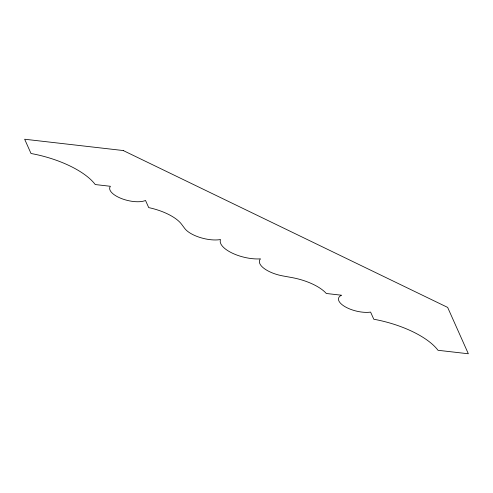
<?xml version="1.0" encoding="UTF-8"?>
<svg xmlns="http://www.w3.org/2000/svg" width="493" height="493" viewBox="0 0 493 493"><rect width="100%" height="100%" fill="white"/><g stroke="black" fill="none" stroke-linecap="round" stroke-linejoin="round"><path stroke-width="0.74" d="M123.244 150.544L24.65 139.229L31.016 153.496A66.906 27.214 13.9 0 1 95.248 184.548L110.414 186.292A20.108 8.178 13.9 0 0 120.976 198.359A20.108 8.178 13.9 0 0 145.527 200.472L148.713 207.602A36.765 14.95 13.9 0 1 181.56 224.229L184.764 228.505A22.851 9.293 13.9 0 0 220.525 239.536A26.776 10.889 13.9 0 0 232.03 253.008A26.776 10.889 13.9 0 0 260.489 258.856A22.851 9.293 13.9 0 0 282.828 275.926L291.881 277.571A36.765 14.95 13.9 0 1 326.311 293.483L341.483 295.221A20.108 8.178 13.9 0 0 345.125 306.745A20.108 8.178 13.9 0 0 370.6 312.1L373.78 319.23A66.906 27.214 13.9 0 1 438.012 350.289L468.35 353.771L447.656 307.41L123.244 150.544"/></g></svg>
